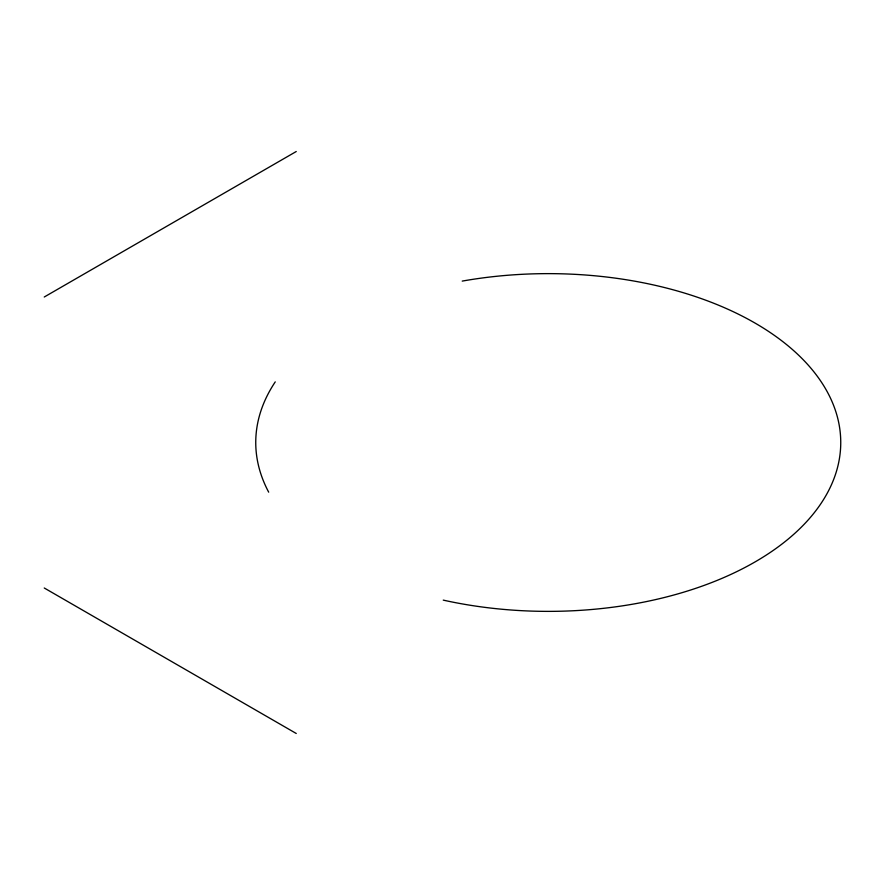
<?xml version="1.0" encoding="UTF-8"?>
<svg xmlns="http://www.w3.org/2000/svg" width="885" height="885" viewBox="0 0 885 885"><rect width="100%" height="100%" fill="white"/><g stroke="black" fill="none" stroke-linecap="round" stroke-linejoin="round"><path stroke-width="1.33" d="M44.25 297.006L296.254 151.512M44.25 587.994L296.254 733.488M462.224 281.098A292.504 168.869 0 0 1 840.573 448.297A292.504 168.869 0 0 1 443.252 600.119M268.686 492.16A292.504 168.869 0 0 1 275.246 381.877"/></g></svg>
